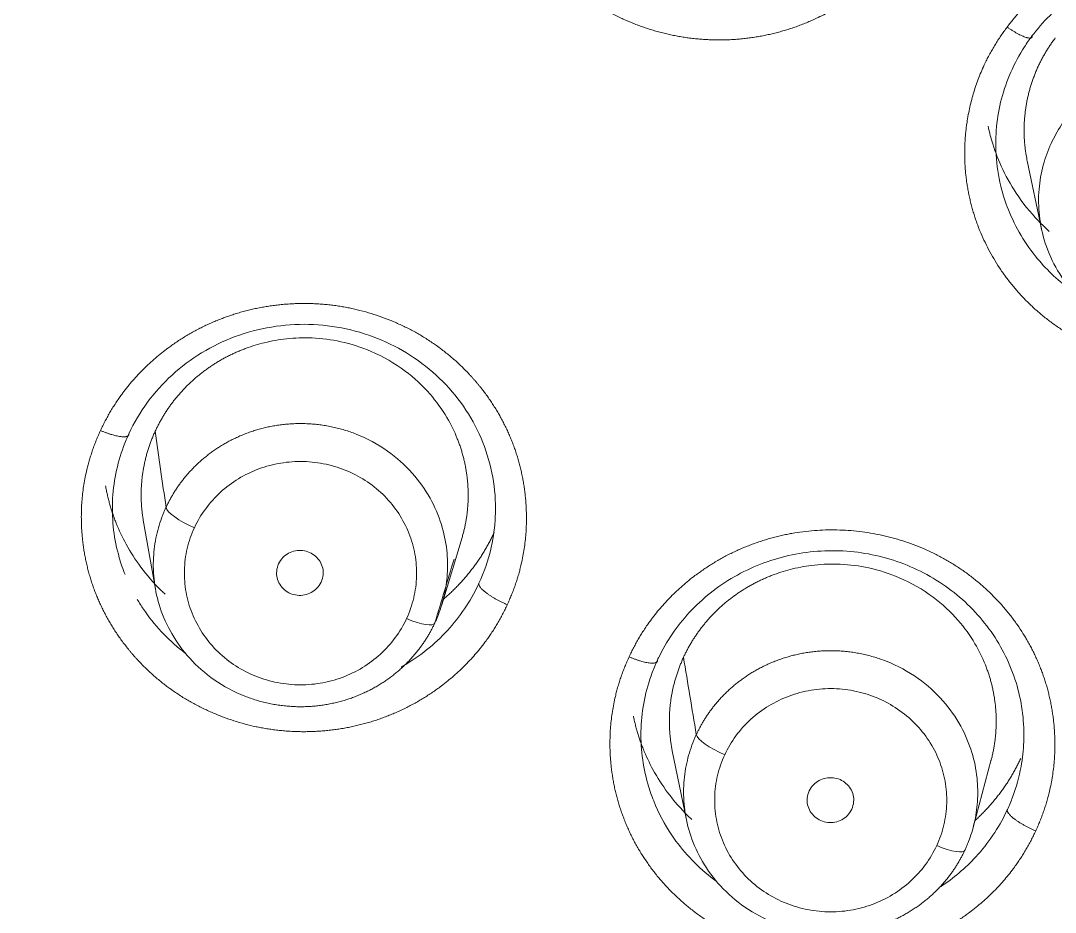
# Model space of a CAD drawing. Extents: x 6534 to 7663, y 0 to 827.
# Drawn here: x 7065.67 to 7075.64, y 545.31 to 553.9 of the extents above; entities that cross this region are included whole.
import ezdxf

# ---------------------------------------------------------------- set-up
doc = ezdxf.new("R2010")
doc.units = 0
doc.header["$LTSCALE"] = 30
doc.header["$MEASUREMENT"] = 0
doc.layers.add('1', color=7, linetype='CONTINUOUS')

msp = doc.modelspace()

# ---------------------------------------------------------------- linework, layer by layer
at = {"layer": '1', "color": 7, "linetype": 'Continuous', "lineweight": 18}
for p, q in [((7075.3735, 552.5532), (7075.5118, 551.8948)), ((7066.8493, 549.0895), (7066.9673, 548.4234)), ((7069.7278, 548.2708), (7069.9243, 548.9194)), ((7071.9514, 546.8634), (7072.0876, 546.2004)), ((7074.8521, 546.125), (7075.0271, 546.7795))]:
    msp.add_line(p, q, dxfattribs=at)
for centre, major_axis, ratio, start_param, end_param in [((7103.3945, 533.9208), (62.577, 0), 0.961466, 0, 3.141593), ((7103.3945, 533.3075), (-60.5, 0), 0.961466, 4.72417, 7.004197), ((7103.3945, 533.4449), (60, 0), 0.961466, 1.582577, 4.712389), ((7103.3945, 533.4449), (-59.925, 0), 0.961466, 4.712389, 7.853982), ((7067.3431, 549.0975), (-0.2722, 0.1261), 0.251168, 0.160887, 1.686482), ((7069.3887, 548.2218), (0.2722, -0.1261), 0.25112, 4.828321, 6.319026), ((7072.4567, 546.9085), (-0.2722, 0.1261), 0.251181, 0.169535, 1.686511), ((7074.5009, 546.0334), (0.2722, -0.1261), 0.25113, 4.828237, 6.327771)]:
    msp.add_ellipse(centre, major_axis=major_axis, ratio=ratio, start_param=start_param, end_param=end_param, dxfattribs=at)
at = {"layer": '1', "color": 7, "linetype": 'Continuous', "lineweight": 13}
for centre, major_axis, start_param, end_param in [((7103.3945, 533.6014), (61.9628, 0), 1.570796, 3.141593), ((7103.3945, 533.3075), (59.425, 0), 1.570796, 4.70194), ((7103.3945, 533.3075), (57.948, 0), 1.579187, 4.712389), ((7103.3945, 533.3519), (57.4031, 0), 1.579486, 4.712389)]:
    msp.add_ellipse(centre, major_axis=major_axis, ratio=0.961466, start_param=start_param, end_param=end_param, dxfattribs=at)
at = {"layer": '1', "color": 7, "linetype": 'Continuous', "lineweight": 18}
for points, knots in [([(7040.4953, 539.0744), (7040.4954, 540.3094), (7040.5348, 541.5292), (7040.6865, 543.9334), (7040.7987, 545.118), (7041.0901, 547.4485), (7041.2691, 548.5945), (7041.688, 550.8447), (7041.9279, 551.9489), (7042.4623, 554.1133), (7042.7568, 555.1735), (7043.3948, 557.2478), (7043.7382, 558.2619), (7044.468, 560.2429), (7044.8544, 561.2097), (7045.6647, 563.095), (7046.0885, 564.0135), (7046.9681, 565.802), (7047.424, 566.672), (7048.3624, 568.3633), (7048.8449, 569.1846), (7049.8319, 570.779), (7050.3363, 571.5521), (7051.3621, 573.0506), (7051.8836, 573.776), (7052.9391, 575.1801), (7053.4732, 575.8588), (7054.5498, 577.1705), (7055.0923, 577.8036), (7056.1818, 579.0254), (7056.7288, 579.6142), (7057.55, 580.4653), (7057.9607, 580.8828), (7058.4396, 581.3561), (7058.679, 581.5893), (7058.7986, 581.7051), (7058.8584, 581.7628), (7058.8883, 581.7915), (7058.9032, 581.8059), (7058.9107, 581.8131), (7058.9144, 581.8167), (7058.9163, 581.8185), (7058.9172, 581.8194), (7058.9177, 581.8198), (7058.9179, 581.82), (7058.918, 581.8202), (7058.9181, 581.8202), (7060.3914, 583.2363), (7061.9356, 584.5796), (7065.1497, 587.1094), (7066.8196, 588.2958), (7070.2677, 590.5017), (7072.0458, 591.5212), (7075.6919, 593.3846), (7077.5599, 594.2285), (7081.3669, 595.7341), (7083.306, 596.3957), (7087.2362, 597.5323), (7089.2272, 598.0073), (7093.2417, 598.7678), (7095.2651, 599.0534), (7099.325, 599.4339), (7101.3613, 599.529), (7103.3945, 599.5291)], [0, 0, 0, 0, 0.03125, 0.03125, 0.0625, 0.0625, 0.09375, 0.09375, 0.125, 0.125, 0.15625, 0.15625, 0.1875, 0.1875, 0.21875, 0.21875, 0.25, 0.25, 0.28125, 0.28125, 0.3125, 0.3125, 0.34375, 0.34375, 0.375, 0.375, 0.40625, 0.40625, 0.4375, 0.4375, 0.46875, 0.46875, 0.484375, 0.492188, 0.496094, 0.498047, 0.499023, 0.499512, 0.499756, 0.499878, 0.499939, 0.499969, 0.499985, 0.499992, 0.499996, 0.499996, 0.5, 0.5, 0.5625, 0.5625, 0.625, 0.625, 0.6875, 0.6875, 0.75, 0.75, 0.8125, 0.8125, 0.875, 0.875, 0.9375, 0.9375, 1, 1, 1, 1]), ([(7075.4227, 553.7587), (7075.4272, 553.7647), (7075.5394, 553.9113), (7075.8099, 554.1698), (7076.3107, 554.4219), (7076.8744, 554.5183), (7077.4427, 554.4465), (7077.9617, 554.2132), (7078.3832, 553.84), (7078.6677, 553.3619), (7078.7887, 552.8235), (7078.7515, 552.444), (7078.6995, 552.2553), (7078.6957, 552.2421)], [0, 0, 0, 0, 0.004521, 0.110453, 0.220323, 0.330561, 0.440735, 0.550925, 0.661102, 0.771312, 0.881448, 0.991673, 1, 1, 1, 1]), ([(7075.1196, 552.3074), (7075.0953, 552.4064), (7075.0521, 552.6877), (7075.0978, 553.1566), (7075.2649, 553.5359), (7075.3961, 553.7235), (7075.4227, 553.7587)], [0, 0, 0, 0, 0.199869, 0.556737, 0.914505, 1, 1, 1, 1]), ([(7075.3747, 552.5472), (7075.3704, 552.5678), (7075.3653, 552.5954), (7075.3598, 552.6301), (7075.3568, 552.651), (7075.3541, 552.672), (7075.3518, 552.693), (7075.3497, 552.714), (7075.3479, 552.735), (7075.3465, 552.756), (7075.3453, 552.777), (7075.3445, 552.7979), (7075.3439, 552.8189), (7075.3437, 552.8399), (7075.3438, 552.8608), (7075.3441, 552.8817), (7075.3448, 552.9025), (7075.3457, 552.9234), (7075.347, 552.9442), (7075.3485, 552.9649), (7075.3504, 552.9856), (7075.3525, 553.0063), (7075.3549, 553.0269), (7075.3577, 553.0475), (7075.3607, 553.0679), (7075.364, 553.0884), (7075.3675, 553.1087), (7075.3714, 553.129), (7075.3755, 553.1492), (7075.38, 553.1694), (7075.3847, 553.1894), (7075.3896, 553.2094), (7075.3949, 553.2292), (7075.4004, 553.249), (7075.4062, 553.2687), (7075.4123, 553.2883), (7075.4186, 553.3078), (7075.4252, 553.3271), (7075.4321, 553.3464), (7075.4392, 553.3656), (7075.4466, 553.3846), (7075.4542, 553.4035), (7075.4621, 553.4223), (7075.4702, 553.441), (7075.4786, 553.4596), (7075.4873, 553.478), (7075.4961, 553.4963), (7075.5052, 553.5144), (7075.5146, 553.5324), (7075.5242, 553.5503), (7075.534, 553.568), (7075.5441, 553.5856), (7075.5544, 553.603), (7075.5649, 553.6203), (7075.5757, 553.6374), (7075.5866, 553.6543), (7075.5978, 553.6711), (7075.6092, 553.6878), (7075.6208, 553.7043), (7075.6326, 553.7206), (7075.6407, 553.7313), (7075.6447, 553.7367)], [0, 0, 0, 0, 0.050196, 0.067103, 0.083991, 0.10086, 0.117711, 0.134543, 0.151356, 0.168151, 0.184927, 0.201684, 0.218423, 0.235143, 0.251844, 0.268527, 0.285191, 0.301837, 0.318464, 0.335072, 0.351662, 0.368233, 0.384786, 0.401319, 0.417835, 0.434331, 0.450809, 0.467269, 0.483709, 0.500132, 0.516535, 0.53292, 0.549287, 0.565634, 0.581964, 0.598274, 0.614566, 0.63084, 0.647094, 0.663331, 0.679548, 0.695747, 0.711928, 0.72809, 0.744233, 0.760358, 0.776464, 0.792551, 0.80862, 0.824671, 0.840703, 0.856716, 0.87271, 0.888687, 0.904644, 0.920583, 0.936504, 0.952406, 0.968289, 0.984154, 1, 1, 1, 1]), ([(7075.7542, 552.9684), (7075.7509, 552.9639), (7075.7441, 552.9549), (7075.7341, 552.9411), (7075.724, 552.9269), (7075.714, 552.9124), (7075.6693, 552.8456), (7075.597, 552.7155), (7075.5213, 552.507), (7075.4799, 552.2724), (7075.4831, 552.0173), (7075.5405, 551.7507), (7075.6602, 551.4851), (7075.847, 551.2366), (7076.0276, 551.0859), (7076.1539, 551.0069), (7076.2047, 550.978), (7076.2561, 550.9514), (7076.3082, 550.9271), (7076.3608, 550.9051), (7076.4137, 550.8852), (7076.4669, 550.8676), (7076.5203, 550.8522), (7076.5738, 550.8389), (7076.6272, 550.8277), (7076.6805, 550.8186), (7076.7336, 550.8115), (7076.7864, 550.8064), (7076.8388, 550.8032), (7076.8908, 550.8019), (7076.9423, 550.8024), (7076.9932, 550.8047), (7077.0434, 550.8086), (7077.0929, 550.8143), (7077.1417, 550.8215), (7077.1896, 550.8302), (7077.2367, 550.8404), (7077.2829, 550.852), (7077.3281, 550.8649), (7077.3724, 550.8791), (7077.4157, 550.8944), (7077.4579, 550.911), (7077.4991, 550.9286), (7077.5392, 550.9472), (7077.5781, 550.9668), (7077.616, 550.9873), (7077.6528, 551.0086), (7077.6884, 551.0307), (7077.7229, 551.0535), (7077.7562, 551.077), (7077.7884, 551.1011), (7077.8195, 551.1257), (7077.8494, 551.1509), (7077.8782, 551.1764), (7077.9059, 551.2024), (7077.9325, 551.2287), (7077.9579, 551.2553), (7077.9823, 551.2821), (7078.0056, 551.3092), (7078.0279, 551.3364), (7078.042, 551.3548), (7078.049, 551.364)], [0, 0, 0, 0, 0.003868, 0.007805, 0.01181, 0.015885, 0.020029, 0.067453, 0.118817, 0.17412, 0.233359, 0.296531, 0.363634, 0.434665, 0.50962, 0.522975, 0.536211, 0.549327, 0.562323, 0.575199, 0.587955, 0.600592, 0.613109, 0.625506, 0.637783, 0.64994, 0.661978, 0.673896, 0.685694, 0.697372, 0.708931, 0.72037, 0.731689, 0.742888, 0.753967, 0.764927, 0.775767, 0.786487, 0.797088, 0.807568, 0.817929, 0.82817, 0.838292, 0.848293, 0.858175, 0.867937, 0.87758, 0.887103, 0.896505, 0.905789, 0.914952, 0.923996, 0.932919, 0.941724, 0.950408, 0.958973, 0.967418, 0.975743, 0.983948, 0.992034, 1, 1, 1, 1]), ([(7074.9973, 552.8845), (7075.0071, 552.8379), (7075.0397, 552.7075), (7075.1213, 552.4873), (7075.2674, 552.2238), (7075.4325, 552.0177), (7075.5499, 551.9044), (7075.5863, 551.8718)], [0, 0, 0, 0, 0.121018, 0.341082, 0.593557, 0.878429, 1, 1, 1, 1]), ([(7066.7114, 549.9215), (7066.7605, 550.0276), (7066.8206, 550.1291), (7066.9601, 550.3189), (7067.0395, 550.4072), (7067.2149, 550.5673), (7067.3108, 550.6391), (7067.5152, 550.7632), (7067.6239, 550.8156), (7067.8496, 550.8991), (7067.9667, 550.9301), (7068.205, 550.9696), (7068.3262, 550.9781), (7068.5679, 550.9723), (7068.6884, 550.9579), (7068.9243, 550.9068), (7069.0396, 550.8701), (7069.2605, 550.7758), (7069.3661, 550.7181), (7069.5636, 550.5842), (7069.6555, 550.5079), (7069.822, 550.3394), (7069.8967, 550.2473), (7070.0257, 550.0509), (7070.0802, 549.9465), (7070.167, 549.7297), (7070.1992, 549.6171), (7070.2402, 549.388), (7070.249, 549.2716), (7070.2433, 549.0595), (7070.2326, 548.9638), (7070.2139, 548.8696)], [0, 0, 0, 0, 0.067451, 0.067451, 0.134903, 0.134903, 0.202354, 0.202354, 0.269805, 0.269805, 0.337257, 0.337257, 0.404708, 0.404708, 0.472159, 0.472159, 0.539611, 0.539611, 0.607062, 0.607062, 0.674514, 0.674514, 0.741965, 0.741965, 0.809416, 0.809416, 0.876868, 0.876868, 0.944319, 0.944319, 1, 1, 1, 1]), ([(7066.9657, 549.9463), (7066.971, 549.9576), (7066.9817, 549.9802), (7066.9988, 550.0137), (7067.0167, 550.0468), (7067.0355, 550.0796), (7067.0553, 550.1119), (7067.0758, 550.1439), (7067.0973, 550.1754), (7067.1196, 550.2065), (7067.1428, 550.2371), (7067.1667, 550.2672), (7067.1916, 550.2967), (7067.2172, 550.3257), (7067.2437, 550.3542), (7067.2709, 550.3821), (7067.2989, 550.4093), (7067.3277, 550.4359), (7067.3573, 550.4619), (7067.3876, 550.4872), (7067.4186, 550.5117), (7067.4503, 550.5356), (7067.4827, 550.5587), (7067.5158, 550.5811), (7067.5496, 550.6027), (7067.584, 550.6235), (7067.619, 550.6434), (7067.6546, 550.6626), (7067.6908, 550.6808), (7067.7275, 550.6983), (7067.7648, 550.7148), (7067.8026, 550.7304), (7067.8854, 550.7621), (7068.0263, 550.8052), (7068.2397, 550.8427), (7068.488, 550.8507), (7068.7656, 550.8148), (7069.0745, 550.7162), (7069.3707, 550.5454), (7069.6124, 550.321), (7069.7756, 550.0949), (7069.8532, 549.937), (7069.8861, 549.853), (7069.8935, 549.8331), (7069.9007, 549.8131), (7069.9076, 549.793), (7069.9141, 549.7729), (7069.9204, 549.7527), (7069.9264, 549.7325), (7069.932, 549.7121), (7069.9374, 549.6918), (7069.9425, 549.6714), (7069.9472, 549.6509), (7069.9517, 549.6304), (7069.9559, 549.6099), (7069.9597, 549.5893), (7069.9633, 549.5688), (7069.9666, 549.5482), (7069.9696, 549.5275), (7069.9722, 549.5069), (7069.9746, 549.4862), (7069.9767, 549.4656), (7069.9785, 549.4449), (7069.98, 549.4243), (7069.9812, 549.4036), (7069.9821, 549.383), (7069.9827, 549.3624), (7069.983, 549.3418), (7069.983, 549.3212), (7069.9828, 549.3006), (7069.9822, 549.2801), (7069.9814, 549.2596), (7069.9803, 549.2391), (7069.9789, 549.2187), (7069.9772, 549.1983), (7069.9752, 549.178), (7069.9729, 549.1577), (7069.9704, 549.1375), (7069.9675, 549.1173), (7069.9644, 549.0972), (7069.9611, 549.0771), (7069.9574, 549.0572), (7069.9535, 549.0373), (7069.9493, 549.0174), (7069.9448, 548.9977), (7069.9401, 548.978), (7069.9351, 548.9584), (7069.9298, 548.9389), (7069.9247, 548.9208), (7069.9212, 548.9093), (7069.9197, 548.9042)], [0, 0, 0, 0, 0.008162, 0.016341, 0.024539, 0.032754, 0.040987, 0.049238, 0.057506, 0.065793, 0.074097, 0.08242, 0.09076, 0.099118, 0.107494, 0.115888, 0.124299, 0.132729, 0.141177, 0.149642, 0.158125, 0.166627, 0.175146, 0.183683, 0.192239, 0.200812, 0.209403, 0.218012, 0.22664, 0.235285, 0.243948, 0.252629, 0.261328, 0.300382, 0.346021, 0.398242, 0.457045, 0.522427, 0.603086, 0.673479, 0.733582, 0.783374, 0.788026, 0.792673, 0.797315, 0.801952, 0.806584, 0.811211, 0.815832, 0.820449, 0.82506, 0.829667, 0.834268, 0.838864, 0.843455, 0.84804, 0.852621, 0.857196, 0.861767, 0.866332, 0.870892, 0.875447, 0.879997, 0.884542, 0.889081, 0.893616, 0.898145, 0.902669, 0.907188, 0.911702, 0.916211, 0.920715, 0.925213, 0.929706, 0.934195, 0.938678, 0.943156, 0.947628, 0.952096, 0.956559, 0.961016, 0.965468, 0.969915, 0.974357, 0.978794, 0.983225, 0.987652, 0.992073, 0.996489, 1, 1, 1, 1]), ([(7066.8518, 549.0752), (7066.8509, 549.0804), (7066.8488, 549.0924), (7066.8458, 549.1113), (7066.8428, 549.1319), (7066.8402, 549.1525), (7066.8378, 549.1732), (7066.8357, 549.1938), (7066.8339, 549.2145), (7066.8324, 549.2351), (7066.8312, 549.2558), (7066.8303, 549.2764), (7066.8297, 549.297), (7066.8294, 549.3177), (7066.8294, 549.3382), (7066.8296, 549.3588), (7066.8302, 549.3793), (7066.831, 549.3998), (7066.8322, 549.4203), (7066.8336, 549.4407), (7066.8353, 549.4611), (7066.8372, 549.4814), (7066.8395, 549.5017), (7066.8421, 549.5219), (7066.8449, 549.5421), (7066.848, 549.5622), (7066.8514, 549.5822), (7066.855, 549.6022), (7066.8589, 549.6221), (7066.8631, 549.6419), (7066.8676, 549.6617), (7066.8723, 549.6814), (7066.8773, 549.7009), (7066.8826, 549.7204), (7066.8881, 549.7398), (7066.8939, 549.7591), (7066.8999, 549.7784), (7066.9062, 549.7975), (7066.9128, 549.8165), (7066.9196, 549.8354), (7066.9267, 549.8542), (7066.934, 549.8728), (7066.9415, 549.8914), (7066.9493, 549.9098), (7066.9573, 549.9282), (7066.9629, 549.9403), (7066.9657, 549.9463)], [0, 0, 0, 0, 0.017648, 0.041044, 0.064413, 0.087757, 0.111074, 0.134364, 0.157629, 0.180867, 0.204079, 0.227265, 0.250424, 0.273557, 0.296664, 0.319745, 0.3428, 0.365828, 0.38883, 0.411806, 0.434756, 0.457679, 0.480577, 0.503448, 0.526293, 0.549112, 0.571904, 0.594671, 0.617411, 0.640125, 0.662813, 0.685475, 0.708111, 0.730721, 0.753304, 0.775862, 0.798393, 0.820898, 0.843377, 0.86583, 0.888257, 0.910658, 0.933032, 0.955381, 0.977704, 1, 1, 1, 1]), ([(7069.6619, 548.0983), (7069.6644, 548.1037), (7069.6692, 548.1143), (7069.6763, 548.1303), (7069.683, 548.1462), (7069.6894, 548.1618), (7069.7168, 548.2315), (7069.7579, 548.3656), (7069.7885, 548.5752), (7069.7829, 548.8077), (7069.7306, 549.0561), (7069.6215, 549.3096), (7069.448, 549.5535), (7069.2071, 549.7688), (7068.9914, 549.885), (7068.8464, 549.9387), (7068.7904, 549.9568), (7068.7342, 549.9726), (7068.6779, 549.986), (7068.6216, 549.9972), (7068.5654, 550.006), (7068.5095, 550.0126), (7068.4538, 550.017), (7068.3985, 550.0193), (7068.3438, 550.0196), (7068.2896, 550.0178), (7068.236, 550.0141), (7068.1832, 550.0086), (7068.1312, 550.0012), (7068.08, 549.992), (7068.0297, 549.9812), (7067.9804, 549.9688), (7067.9321, 549.9548), (7067.8848, 549.9394), (7067.8387, 549.9226), (7067.7936, 549.9044), (7067.7498, 549.885), (7067.7071, 549.8644), (7067.6656, 549.8427), (7067.6254, 549.8199), (7067.5864, 549.7962), (7067.5487, 549.7716), (7067.5123, 549.7461), (7067.4771, 549.7199), (7067.4433, 549.6929), (7067.4107, 549.6653), (7067.3794, 549.6371), (7067.3494, 549.6083), (7067.3206, 549.5791), (7067.2931, 549.5495), (7067.2669, 549.5196), (7067.2419, 549.4893), (7067.2181, 549.4588), (7067.1955, 549.4281), (7067.1741, 549.3972), (7067.1538, 549.3662), (7067.1347, 549.3352), (7067.1168, 549.3041), (7067.0999, 549.273), (7067.084, 549.2421), (7067.0742, 549.2213), (7067.0693, 549.211)], [0, 0, 0, 0, 0.004118, 0.008173, 0.012166, 0.016096, 0.019964, 0.064382, 0.113601, 0.167619, 0.226433, 0.290042, 0.358442, 0.43163, 0.509603, 0.522984, 0.536244, 0.549383, 0.562401, 0.575299, 0.588075, 0.600731, 0.613266, 0.62568, 0.637973, 0.650146, 0.662197, 0.674128, 0.685938, 0.697626, 0.709194, 0.720641, 0.731968, 0.743173, 0.754257, 0.765221, 0.776063, 0.786785, 0.797385, 0.807865, 0.818224, 0.828462, 0.838578, 0.848574, 0.858449, 0.868204, 0.877837, 0.887349, 0.89674, 0.90601, 0.91516, 0.924188, 0.933096, 0.941882, 0.950547, 0.959092, 0.967516, 0.975818, 0.984, 0.99206, 1, 1, 1, 1]), ([(7066.6746, 548.563), (7066.6532, 548.6164), (7066.5752, 548.8435), (7066.5237, 549.2667), (7066.605, 549.6715), (7066.6929, 549.8815), (7066.7114, 549.9214)], [0, 0, 0, 0, 0.123086, 0.514038, 0.905951, 1, 1, 1, 1]), ([(7066.4861, 549.4198), (7066.4875, 549.4119), (7066.4915, 549.3897), (7066.4989, 549.3533), (7066.5087, 549.3107), (7066.5194, 549.2682), (7066.5313, 549.2258), (7066.5441, 549.1836), (7066.5581, 549.1417), (7066.573, 549.0999), (7066.6104, 549.003), (7066.6857, 548.8432), (7066.8278, 548.6216), (7066.9633, 548.4669), (7067.0484, 548.3859), (7067.0602, 548.375)], [0, 0, 0, 0, 0.020015, 0.056266, 0.092601, 0.129021, 0.165525, 0.202113, 0.238786, 0.275544, 0.312386, 0.49684, 0.712916, 0.960609, 1, 1, 1, 1]), ([(7067.0693, 549.211), (7067.0669, 549.2058), (7067.0622, 549.1955), (7067.0554, 549.1799), (7067.0486, 549.164), (7067.042, 549.148), (7067.0134, 549.0753), (7066.9713, 548.9362), (7066.9417, 548.7203), (7066.9503, 548.4843), (7067.0065, 548.2354), (7067.1187, 547.9844), (7067.2929, 547.7456), (7067.5309, 547.5364), (7067.7424, 547.4233), (7067.8846, 547.3706), (7067.9405, 547.3525), (7067.9965, 547.3367), (7068.0527, 547.3233), (7068.1089, 547.3122), (7068.165, 547.3033), (7068.2209, 547.2967), (7068.2764, 547.2922), (7068.3316, 547.2899), (7068.3863, 547.2896), (7068.4404, 547.2913), (7068.4939, 547.295), (7068.5467, 547.3005), (7068.5987, 547.3078), (7068.6498, 547.3169), (7068.7001, 547.3277), (7068.7494, 547.34), (7068.7977, 547.3539), (7068.8449, 547.3693), (7068.8911, 547.3861), (7068.9361, 547.4042), (7068.98, 547.4235), (7069.0227, 547.4441), (7069.0642, 547.4657), (7069.1044, 547.4885), (7069.1434, 547.5122), (7069.1812, 547.5368), (7069.2177, 547.5622), (7069.2529, 547.5885), (7069.2868, 547.6154), (7069.3194, 547.643), (7069.3508, 547.6712), (7069.3809, 547.7), (7069.4097, 547.7292), (7069.4373, 547.7588), (7069.4636, 547.7888), (7069.4887, 547.8192), (7069.5126, 547.8497), (7069.5352, 547.8805), (7069.5567, 547.9115), (7069.577, 547.9425), (7069.5962, 547.9736), (7069.6142, 548.0048), (7069.6312, 548.036), (7069.6471, 548.067), (7069.657, 548.0879), (7069.6619, 548.0983)], [0, 0, 0, 0, 0.00393, 0.007893, 0.011888, 0.015916, 0.019977, 0.066354, 0.116973, 0.17183, 0.230923, 0.294249, 0.361804, 0.433585, 0.509587, 0.522939, 0.536172, 0.549285, 0.562279, 0.575152, 0.587907, 0.600541, 0.613056, 0.625451, 0.637727, 0.649883, 0.661919, 0.673836, 0.685633, 0.697311, 0.708868, 0.720307, 0.731625, 0.742824, 0.753904, 0.764864, 0.775704, 0.786424, 0.797026, 0.807507, 0.817869, 0.828111, 0.838234, 0.848237, 0.858121, 0.867885, 0.877529, 0.887054, 0.89646, 0.905745, 0.914912, 0.923959, 0.932886, 0.941693, 0.950381, 0.95895, 0.967399, 0.975729, 0.983939, 0.992029, 1, 1, 1, 1]), ([(7069.751, 548.331), (7069.7563, 548.3356), (7069.7674, 548.3453), (7069.7841, 548.3603), (7069.8011, 548.3759), (7069.8179, 548.3916), (7069.8345, 548.4076), (7069.8508, 548.4237), (7069.867, 548.4399), (7069.8829, 548.4564), (7069.8986, 548.4729), (7069.9141, 548.4897), (7069.9294, 548.5066), (7069.9444, 548.5236), (7069.9592, 548.5408), (7069.9738, 548.5582), (7069.9881, 548.5757), (7070.0022, 548.5933), (7070.0161, 548.6111), (7070.0298, 548.629), (7070.0432, 548.647), (7070.0564, 548.6651), (7070.0693, 548.6834), (7070.082, 548.7018), (7070.0945, 548.7203), (7070.1067, 548.739), (7070.1187, 548.7577), (7070.1304, 548.7766), (7070.1419, 548.7955), (7070.1532, 548.8146), (7070.1642, 548.8337), (7070.175, 548.853), (7070.1855, 548.8724), (7070.1958, 548.8918), (7070.2058, 548.9113), (7070.2156, 548.9309), (7070.2252, 548.9506), (7070.2313, 548.9638), (7070.2344, 548.9704)], [0, 0, 0, 0, 0.025887, 0.05429, 0.082659, 0.110995, 0.139297, 0.167565, 0.1958, 0.224002, 0.25217, 0.280304, 0.308405, 0.336472, 0.364506, 0.392506, 0.420472, 0.448405, 0.476304, 0.50417, 0.532002, 0.5598, 0.587565, 0.615296, 0.642993, 0.670657, 0.698288, 0.725884, 0.753447, 0.780977, 0.808472, 0.835934, 0.863363, 0.890758, 0.918119, 0.945446, 0.97274, 1, 1, 1, 1]), ([(7071.8086, 547.7402), (7071.8118, 547.747), (7071.8898, 547.9127), (7072.0985, 548.2197), (7072.5338, 548.5664), (7073.0644, 548.7734), (7073.6358, 548.8168), (7074.194, 548.6923), (7074.687, 548.4115), (7075.0687, 548.0008), (7075.3036, 547.4983), (7075.3573, 547.0529), (7075.3285, 546.7921), (7075.3141, 546.7131)], [0, 0, 0, 0, 0.004345, 0.10617, 0.21178, 0.317743, 0.423645, 0.529562, 0.635466, 0.741403, 0.847268, 0.953218, 1, 1, 1, 1]), ([(7072.0593, 547.7659), (7072.0646, 547.7772), (7072.0753, 547.7998), (7072.0924, 547.8332), (7072.1103, 547.8663), (7072.1291, 547.8991), (7072.1488, 547.9314), (7072.1694, 547.9634), (7072.1909, 547.9949), (7072.2132, 548.0259), (7072.2363, 548.0565), (7072.2603, 548.0866), (7072.2851, 548.1161), (7072.3107, 548.1451), (7072.3372, 548.1736), (7072.3644, 548.2014), (7072.3924, 548.2287), (7072.4212, 548.2553), (7072.4507, 548.2812), (7072.481, 548.3065), (7072.512, 548.3311), (7072.5437, 548.3549), (7072.5761, 548.378), (7072.6092, 548.4004), (7072.6429, 548.422), (7072.6773, 548.4427), (7072.7123, 548.4627), (7072.7479, 548.4818), (7072.7841, 548.5001), (7072.8208, 548.5175), (7072.8581, 548.534), (7072.8958, 548.5496), (7072.9786, 548.5813), (7073.1194, 548.6244), (7073.3326, 548.6618), (7073.5808, 548.6698), (7073.8582, 548.6339), (7074.167, 548.5354), (7074.463, 548.3647), (7074.7045, 548.1405), (7074.8676, 547.9145), (7074.9451, 547.7567), (7074.978, 547.6728), (7074.9854, 547.6529), (7074.9926, 547.6329), (7074.9994, 547.6128), (7075.006, 547.5927), (7075.0123, 547.5725), (7075.0182, 547.5523), (7075.0239, 547.532), (7075.0292, 547.5116), (7075.0343, 547.4912), (7075.0391, 547.4708), (7075.0435, 547.4503), (7075.0477, 547.4298), (7075.0516, 547.4092), (7075.0551, 547.3886), (7075.0584, 547.368), (7075.0614, 547.3474), (7075.0641, 547.3268), (7075.0664, 547.3062), (7075.0685, 547.2855), (7075.0703, 547.2649), (7075.0718, 547.2442), (7075.073, 547.2236), (7075.0739, 547.203), (7075.0745, 547.1824), (7075.0748, 547.1618), (7075.0749, 547.1412), (7075.0746, 547.1206), (7075.074, 547.1001), (7075.0732, 547.0796), (7075.0721, 547.0592), (7075.0707, 547.0388), (7075.069, 547.0184), (7075.067, 546.9981), (7075.0647, 546.9778), (7075.0622, 546.9576), (7075.0594, 546.9374), (7075.0563, 546.9173), (7075.0529, 546.8973), (7075.0492, 546.8773), (7075.0453, 546.8574), (7075.0411, 546.8376), (7075.0366, 546.8179), (7075.0319, 546.7982), (7075.028, 546.7828), (7075.0257, 546.774), (7075.025, 546.7717)], [0, 0, 0, 0, 0.008252, 0.016521, 0.024809, 0.033115, 0.041439, 0.049781, 0.058141, 0.066519, 0.074915, 0.083329, 0.091761, 0.100212, 0.10868, 0.117166, 0.125671, 0.134194, 0.142734, 0.151293, 0.15987, 0.168465, 0.177078, 0.185709, 0.194358, 0.203026, 0.211711, 0.220415, 0.229136, 0.237876, 0.246634, 0.25541, 0.264205, 0.303676, 0.349808, 0.402597, 0.46204, 0.528134, 0.609665, 0.680817, 0.741569, 0.791903, 0.796607, 0.801305, 0.805999, 0.810686, 0.815369, 0.820047, 0.824719, 0.829387, 0.834049, 0.838705, 0.843357, 0.848004, 0.852645, 0.857281, 0.861912, 0.866538, 0.871158, 0.875773, 0.880384, 0.884988, 0.889588, 0.894183, 0.898772, 0.903356, 0.907935, 0.912509, 0.917078, 0.921641, 0.926199, 0.930752, 0.9353, 0.939842, 0.94438, 0.948912, 0.953439, 0.957961, 0.962477, 0.966989, 0.971495, 0.975996, 0.980491, 0.984982, 0.989467, 0.993948, 0.998422, 1, 1, 1, 1]), ([(7074.7743, 545.9105), (7074.7768, 545.9161), (7074.7819, 545.927), (7074.789, 545.9433), (7074.7957, 545.9592), (7074.802, 545.9747), (7074.8288, 546.0427), (7074.8692, 546.1739), (7074.9002, 546.38), (7074.8963, 546.6104), (7074.8459, 546.8583), (7074.7385, 547.113), (7074.5657, 547.3592), (7074.3234, 547.5775), (7074.1056, 547.6952), (7073.9592, 547.7493), (7073.9033, 547.7674), (7073.8471, 547.7832), (7073.7908, 547.7966), (7073.7346, 547.8076), (7073.6784, 547.8164), (7073.6225, 547.823), (7073.5669, 547.8274), (7073.5117, 547.8297), (7073.4569, 547.8299), (7073.4028, 547.8282), (7073.3493, 547.8245), (7073.2965, 547.8189), (7073.2445, 547.8115), (7073.1933, 547.8023), (7073.1431, 547.7915), (7073.0938, 547.7791), (7073.0455, 547.7651), (7072.9983, 547.7496), (7072.9521, 547.7328), (7072.9071, 547.7147), (7072.8633, 547.6953), (7072.8206, 547.6747), (7072.7792, 547.653), (7072.739, 547.6302), (7072.7, 547.6065), (7072.6623, 547.5818), (7072.6259, 547.5564), (7072.5908, 547.5301), (7072.5569, 547.5031), (7072.5243, 547.4755), (7072.493, 547.4473), (7072.463, 547.4186), (7072.4343, 547.3894), (7072.4068, 547.3598), (7072.3806, 547.3298), (7072.3555, 547.2996), (7072.3318, 547.269), (7072.3092, 547.2383), (7072.2878, 547.2074), (7072.2675, 547.1765), (7072.2484, 547.1454), (7072.2304, 547.1144), (7072.2136, 547.0833), (7072.1977, 547.0523), (7072.1879, 547.0315), (7072.183, 547.0212)], [0, 0, 0, 0, 0.004261, 0.008394, 0.012398, 0.016275, 0.020023, 0.063382, 0.111845, 0.165408, 0.224069, 0.287823, 0.356668, 0.430599, 0.509612, 0.522989, 0.536244, 0.54938, 0.562394, 0.575288, 0.588061, 0.600714, 0.613245, 0.625657, 0.637947, 0.650117, 0.662166, 0.674094, 0.685902, 0.697589, 0.709155, 0.7206, 0.731925, 0.743129, 0.754212, 0.765175, 0.776017, 0.786738, 0.797338, 0.807818, 0.818177, 0.828415, 0.838533, 0.848529, 0.858405, 0.868161, 0.877795, 0.887309, 0.896702, 0.905974, 0.915126, 0.924157, 0.933067, 0.941856, 0.950525, 0.959072, 0.967499, 0.975806, 0.983991, 0.992056, 1, 1, 1, 1]), ([(7071.7717, 546.382), (7071.7503, 546.4357), (7071.6724, 546.663), (7071.6211, 547.0863), (7071.7025, 547.4907), (7071.7902, 547.7004), (7071.8087, 547.7402)], [0, 0, 0, 0, 0.123661, 0.514518, 0.906362, 1, 1, 1, 1]), ([(7071.9531, 546.8554), (7071.9521, 546.8601), (7071.9498, 546.8716), (7071.9463, 546.89), (7071.9428, 546.9106), (7071.9395, 546.9312), (7071.9365, 546.9518), (7071.9338, 546.9724), (7071.9315, 546.9931), (7071.9294, 547.0137), (7071.9276, 547.0344), (7071.9261, 547.055), (7071.9249, 547.0756), (7071.924, 547.0963), (7071.9234, 547.1169), (7071.9231, 547.1375), (7071.923, 547.1581), (7071.9233, 547.1786), (7071.9239, 547.1991), (7071.9247, 547.2196), (7071.9258, 547.2401), (7071.9272, 547.2605), (7071.9289, 547.2808), (7071.9309, 547.3012), (7071.9332, 547.3214), (7071.9357, 547.3417), (7071.9385, 547.3618), (7071.9416, 547.3819), (7071.945, 547.402), (7071.9487, 547.4219), (7071.9526, 547.4418), (7071.9568, 547.4616), (7071.9612, 547.4814), (7071.966, 547.501), (7071.971, 547.5206), (7071.9762, 547.5401), (7071.9818, 547.5595), (7071.9875, 547.5788), (7071.9936, 547.598), (7071.9999, 547.6171), (7072.0064, 547.6361), (7072.0132, 547.655), (7072.0203, 547.6738), (7072.0276, 547.6924), (7072.0352, 547.711), (7072.043, 547.7294), (7072.051, 547.7477), (7072.0565, 547.7598), (7072.0593, 547.7659)], [0, 0, 0, 0, 0.015455, 0.037885, 0.060289, 0.082669, 0.105023, 0.127353, 0.149657, 0.171936, 0.19419, 0.216419, 0.238623, 0.260802, 0.282956, 0.305085, 0.327189, 0.349268, 0.371322, 0.393351, 0.415354, 0.437333, 0.459287, 0.481215, 0.503119, 0.524997, 0.546851, 0.568679, 0.590483, 0.612262, 0.634015, 0.655744, 0.677447, 0.699125, 0.720779, 0.742407, 0.764011, 0.785589, 0.807143, 0.828671, 0.850175, 0.871653, 0.893107, 0.914536, 0.935939, 0.957318, 0.978671, 1, 1, 1, 1]), ([(7071.5766, 547.1975), (7071.5778, 547.1916), (7071.582, 547.1715), (7071.5898, 547.1372), (7071.6006, 547.0947), (7071.6124, 547.0523), (7071.6253, 547.0101), (7071.6392, 546.9681), (7071.6542, 546.9263), (7071.6915, 546.8295), (7071.7667, 546.6698), (7071.9085, 546.4484), (7072.0438, 546.2936), (7072.1288, 546.2126), (7072.1407, 546.2016)], [0, 0, 0, 0, 0.015543, 0.053488, 0.091522, 0.129647, 0.167862, 0.206167, 0.244562, 0.283048, 0.475113, 0.700367, 0.958798, 1, 1, 1, 1]), ([(7072.183, 547.0212), (7072.1807, 547.0162), (7072.176, 547.006), (7072.1692, 546.9905), (7072.1624, 546.9746), (7072.1558, 546.9584), (7072.1265, 546.8841), (7072.0839, 546.7424), (7072.055, 546.5234), (7072.0652, 546.2856), (7072.1234, 546.0367), (7072.2372, 545.7874), (7072.4117, 545.5515), (7072.6481, 545.3458), (7072.8573, 545.2345), (7072.998, 545.1825), (7073.0538, 545.1644), (7073.1099, 545.1486), (7073.1661, 545.1352), (7073.2223, 545.1242), (7073.2783, 545.1153), (7073.3342, 545.1088), (7073.3897, 545.1043), (7073.4449, 545.102), (7073.4996, 545.1018), (7073.5537, 545.1035), (7073.6071, 545.1072), (7073.6599, 545.1127), (7073.7119, 545.1201), (7073.763, 545.1292), (7073.8132, 545.14), (7073.8625, 545.1524), (7073.9108, 545.1663), (7073.958, 545.1817), (7074.0041, 545.1985), (7074.0491, 545.2166), (7074.093, 545.236), (7074.1356, 545.2565), (7074.1771, 545.2782), (7074.2173, 545.3009), (7074.2563, 545.3246), (7074.2941, 545.3493), (7074.3305, 545.3747), (7074.3657, 545.401), (7074.3996, 545.4279), (7074.4322, 545.4555), (7074.4636, 545.4837), (7074.4936, 545.5125), (7074.5224, 545.5417), (7074.55, 545.5713), (7074.5762, 545.6013), (7074.6013, 545.6316), (7074.6251, 545.6622), (7074.6478, 545.6929), (7074.6692, 545.7239), (7074.6895, 545.7549), (7074.7087, 545.786), (7074.7267, 545.8171), (7074.7436, 545.8483), (7074.7596, 545.8793), (7074.7694, 545.9002), (7074.7743, 545.9105)], [0, 0, 0, 0, 0.003868, 0.007805, 0.01181, 0.015885, 0.020029, 0.067453, 0.118817, 0.17412, 0.233359, 0.296531, 0.363634, 0.434665, 0.50962, 0.522975, 0.536211, 0.549327, 0.562323, 0.575199, 0.587955, 0.600592, 0.613109, 0.625506, 0.637783, 0.64994, 0.661978, 0.673896, 0.685694, 0.697372, 0.708931, 0.72037, 0.731689, 0.742888, 0.753967, 0.764927, 0.775767, 0.786487, 0.797088, 0.807568, 0.817929, 0.82817, 0.838292, 0.848293, 0.858175, 0.867937, 0.87758, 0.887103, 0.896505, 0.905789, 0.914952, 0.923996, 0.932919, 0.941724, 0.950408, 0.958973, 0.967418, 0.975743, 0.983948, 0.992034, 1, 1, 1, 1]), ([(7074.8712, 546.1925), (7074.8741, 546.1952), (7074.8826, 546.2031), (7074.8967, 546.2162), (7074.9133, 546.2322), (7074.9296, 546.2482), (7074.9458, 546.2645), (7074.9617, 546.2809), (7074.9774, 546.2975), (7074.9929, 546.3142), (7075.0082, 546.3311), (7075.0232, 546.3482), (7075.038, 546.3654), (7075.0526, 546.3827), (7075.0669, 546.4002), (7075.081, 546.4178), (7075.0949, 546.4356), (7075.1086, 546.4535), (7075.122, 546.4715), (7075.1352, 546.4896), (7075.1481, 546.5079), (7075.1609, 546.5263), (7075.1733, 546.5448), (7075.1856, 546.5635), (7075.1975, 546.5822), (7075.2093, 546.6011), (7075.2208, 546.62), (7075.2321, 546.6391), (7075.2431, 546.6583), (7075.2539, 546.6775), (7075.2644, 546.6969), (7075.2747, 546.7164), (7075.2848, 546.7359), (7075.2946, 546.7555), (7075.3041, 546.7753), (7075.3103, 546.7885), (7075.3134, 546.7951)], [0, 0, 0, 0, 0.015547, 0.045936, 0.076291, 0.106611, 0.136896, 0.167146, 0.197362, 0.227542, 0.257688, 0.287799, 0.317875, 0.347916, 0.377923, 0.407894, 0.437831, 0.467732, 0.497599, 0.527431, 0.557228, 0.586991, 0.616718, 0.646411, 0.676068, 0.705691, 0.735279, 0.764832, 0.79435, 0.823833, 0.853282, 0.882695, 0.912074, 0.941417, 0.970726, 1, 1, 1, 1])]:
    msp.add_open_spline(points, degree=3, knots=knots, dxfattribs=at)
at = {"layer": '1', "color": 7, "linetype": 'Continuous', "lineweight": 13}
for points, degree, knots in [([(7074.1399, 554.5679), (7073.889, 554.2357), (7073.3479, 553.9178), (7072.9505, 553.7751), (7072.5339, 553.7111), (7072.1109, 553.7266), (7071.905, 553.7737), (7071.4892, 553.8688), (7070.792, 554.3563), (7070.5685, 554.7099), (7070.4588, 554.8834), (7070.3137, 555.2649), (7070.2494, 555.6644), (7070.259, 555.8695), (7070.2684, 556.0717), (7070.4156, 556.6632), (7070.6662, 556.9945)], 2, [0, 0, 0, 0.125, 0.1875, 0.25, 0.3125, 0.375, 0.375, 0.5, 0.625, 0.625, 0.6875, 0.75, 0.8125, 0.8125, 0.875, 1, 1, 1]), ([(7075.1803, 553.8411), (7075.4316, 554.1737), (7075.973, 554.4915), (7076.3709, 554.6341), (7076.5797, 554.6661), (7077.0004, 554.7306), (7077.8336, 554.5381), (7078.5238, 554.0552), (7078.9699, 553.3537), (7079.0361, 552.9495), (7079.0687, 552.7505), (7079.0599, 552.5461), (7079.0511, 552.3443), (7078.9046, 551.7492), (7078.6523, 551.4157)], 2, [0, 0, 0, 0.125, 0.1875, 0.25, 0.25, 0.375, 0.5, 0.625, 0.75, 0.75, 0.8125, 0.8125, 0.875, 1, 1, 1]), ([(7078.6523, 551.4157), (7078.4011, 551.0831), (7077.8597, 550.7654), (7077.4618, 550.6228), (7077.253, 550.5908), (7076.8323, 550.5263), (7075.9992, 550.7188), (7075.309, 551.2016), (7074.8628, 551.9031), (7074.7966, 552.3072), (7074.764, 552.5062), (7074.7728, 552.7107), (7074.7815, 552.9125), (7074.9281, 553.5076), (7075.1803, 553.8411)], 2, [0, 0, 0, 0.125, 0.1875, 0.25, 0.25, 0.375, 0.5, 0.625, 0.75, 0.75, 0.8125, 0.8125, 0.875, 1, 1, 1]), ([(7075.8041, 551.2991), (7075.6811, 551.3884), (7075.4332, 551.62), (7075.2189, 551.9795), (7075.1387, 552.2298), (7075.1196, 552.3074)], 3, [0, 0, 0, 0, 0.361799, 0.805242, 1, 1, 1, 1]), ([(7066.4376, 549.9525), (7066.6112, 550.3275), (7067.0717, 550.7467), (7067.4295, 550.9657), (7067.8232, 551.1116), (7068.2405, 551.1811), (7068.452, 551.1761), (7068.8794, 551.1661), (7069.6668, 550.8286), (7069.9618, 550.5273), (7070.1066, 550.3795), (7070.331, 550.0353), (7070.4801, 549.6575), (7070.5151, 549.4549), (7070.5496, 549.2553), (7070.5335, 548.6474), (7070.3601, 548.2733)], 2, [0, 0, 0, 0.125, 0.1875, 0.25, 0.3125, 0.375, 0.375, 0.5, 0.625, 0.625, 0.6875, 0.75, 0.8125, 0.8125, 0.875, 1, 1, 1]), ([(7070.3601, 548.2733), (7070.1865, 547.8983), (7069.7259, 547.4791), (7069.3681, 547.2602), (7068.9745, 547.1143), (7068.5573, 547.0448), (7068.3458, 547.0497), (7067.9185, 547.0597), (7067.1311, 547.3971), (7066.836, 547.6983), (7066.6913, 547.8461), (7066.4668, 548.1903), (7066.3175, 548.5681), (7066.2825, 548.7707), (7066.248, 548.9704), (7066.2641, 549.5784), (7066.4376, 549.9525)], 2, [0, 0, 0, 0.125, 0.1875, 0.25, 0.3125, 0.375, 0.375, 0.5, 0.625, 0.625, 0.6875, 0.75, 0.8125, 0.8125, 0.875, 1, 1, 1]), ([(7067.343, 549.015), (7067.3729, 549.0794), (7067.4093, 549.1409), (7067.4939, 549.256), (7067.542, 549.3095), (7067.6484, 549.4065), (7067.7065, 549.4499), (7067.8304, 549.5251), (7067.8962, 549.5568), (7068.0331, 549.6073), (7068.1041, 549.6261), (7068.2485, 549.6499), (7068.3219, 549.655), (7068.4684, 549.6513), (7068.5415, 549.6425), (7068.6844, 549.6114), (7068.7543, 549.5891), (7068.8882, 549.5318), (7068.9522, 549.4968), (7069.0719, 549.4155), (7069.1275, 549.3692), (7069.2284, 549.267), (7069.2736, 549.2111), (7069.3518, 549.0919), (7069.3848, 549.0287), (7069.4374, 548.8971), (7069.4569, 548.8289), (7069.4817, 548.69), (7069.487, 548.6194), (7069.4832, 548.4785), (7069.4741, 548.4083), (7069.4417, 548.2709), (7069.4185, 548.2037), (7069.3887, 548.1393)], 3, [0, 0, 0, 0, 0.0625, 0.0625, 0.125, 0.125, 0.1875, 0.1875, 0.25, 0.25, 0.3125, 0.3125, 0.375, 0.375, 0.4375, 0.4375, 0.5, 0.5, 0.5625, 0.5625, 0.625, 0.625, 0.6875, 0.6875, 0.75, 0.75, 0.8125, 0.8125, 0.875, 0.875, 0.9375, 0.9375, 1, 1, 1, 1]), ([(7069.3887, 548.1393), (7069.3589, 548.075), (7069.3225, 548.0134), (7069.2379, 547.8984), (7069.1897, 547.8448), (7069.0834, 547.7479), (7069.0253, 547.7044), (7068.9014, 547.6292), (7068.8355, 547.5975), (7068.6987, 547.547), (7068.6277, 547.5282), (7068.4833, 547.5044), (7068.4099, 547.4993), (7068.2634, 547.503), (7068.1903, 547.5118), (7068.0474, 547.5429), (7067.9775, 547.5652), (7067.8436, 547.6225), (7067.7796, 547.6575), (7067.6599, 547.7388), (7067.6042, 547.7851), (7067.5034, 547.8873), (7067.4582, 547.9432), (7067.38, 548.0624), (7067.347, 548.1257), (7067.2944, 548.2572), (7067.2749, 548.3255), (7067.2501, 548.4643), (7067.2448, 548.5349), (7067.2486, 548.6758), (7067.2577, 548.746), (7067.29, 548.8835), (7067.3133, 548.9507), (7067.343, 549.015)], 3, [0, 0, 0, 0, 0.0625, 0.0625, 0.125, 0.125, 0.1875, 0.1875, 0.25, 0.25, 0.3125, 0.3125, 0.375, 0.375, 0.4375, 0.4375, 0.5, 0.5, 0.5625, 0.5625, 0.625, 0.625, 0.6875, 0.6875, 0.75, 0.75, 0.8125, 0.8125, 0.875, 0.875, 0.9375, 0.9375, 1, 1, 1, 1]), ([(7071.5349, 547.7704), (7071.7088, 548.146), (7072.1696, 548.565), (7072.528, 548.7841), (7072.7253, 548.8571), (7073.1229, 549.0043), (7073.9795, 548.9825), (7074.759, 548.6481), (7075.3471, 548.0512), (7075.4993, 547.6691), (7075.5742, 547.481), (7075.6097, 547.2792), (7075.6448, 547.0801), (7075.6302, 546.4687), (7075.4556, 546.0921)], 2, [0, 0, 0, 0.125, 0.1875, 0.25, 0.25, 0.375, 0.5, 0.625, 0.75, 0.75, 0.8125, 0.8125, 0.875, 1, 1, 1]), ([(7070.2139, 548.8696), (7070.21, 548.8496), (7070.2057, 548.8298), (7070.1744, 548.6966), (7070.1361, 548.5857), (7070.0868, 548.4794)], 3, [0, 0, 0, 0, 0.148574, 0.148574, 1, 1, 1, 1]), ([(7070.0868, 548.4794), (7070.0842, 548.4736), (7070.007, 548.3092), (7069.7998, 548.003), (7069.5081, 547.7693), (7069.3412, 547.6738), (7069.3362, 547.6709)], 3, [0, 0, 0, 0, 0.017261, 0.491402, 0.984931, 1, 1, 1, 1]), ([(7067.2531, 547.8073), (7067.2445, 547.8138), (7067.0888, 547.9343), (7066.9286, 548.1061), (7066.8109, 548.292), (7066.7925, 548.3232)], 3, [0, 0, 0, 0, 0.046011, 0.842749, 1, 1, 1, 1]), ([(7075.4556, 546.0921), (7075.2817, 545.7165), (7074.8209, 545.2975), (7074.4625, 545.0785), (7074.2652, 545.0054), (7073.8677, 544.8583), (7073.0111, 544.88), (7072.2316, 545.2143), (7071.6434, 545.8113), (7071.4913, 546.1933), (7071.4163, 546.3815), (7071.3808, 546.5832), (7071.3457, 546.7824), (7071.3603, 547.3938), (7071.5349, 547.7704)], 2, [0, 0, 0, 0.125, 0.1875, 0.25, 0.25, 0.375, 0.5, 0.625, 0.75, 0.75, 0.8125, 0.8125, 0.875, 1, 1, 1]), ([(7072.4566, 546.826), (7072.4864, 546.8903), (7072.5228, 546.9518), (7072.6073, 547.0668), (7072.6555, 547.1203), (7072.7617, 547.2173), (7072.8198, 547.2607), (7072.9437, 547.3358), (7073.0095, 547.3675), (7073.1462, 547.418), (7073.2171, 547.4368), (7073.3615, 547.4606), (7073.4349, 547.4657), (7073.5813, 547.462), (7073.6543, 547.4532), (7073.7972, 547.4222), (7073.867, 547.3999), (7074.0008, 547.3426), (7074.0647, 547.3076), (7074.1844, 547.2263), (7074.24, 547.18), (7074.3408, 547.0779), (7074.386, 547.0221), (7074.4641, 546.903), (7074.4971, 546.8397), (7074.5496, 546.7083), (7074.5691, 546.64), (7074.5939, 546.5013), (7074.5992, 546.4307), (7074.5954, 546.2899), (7074.5862, 546.2197), (7074.5539, 546.0824), (7074.5307, 546.0152), (7074.5009, 545.9509)], 3, [0, 0, 0, 0, 0.0625, 0.0625, 0.125, 0.125, 0.1875, 0.1875, 0.25, 0.25, 0.3125, 0.3125, 0.375, 0.375, 0.4375, 0.4375, 0.5, 0.5, 0.5625, 0.5625, 0.625, 0.625, 0.6875, 0.6875, 0.75, 0.75, 0.8125, 0.8125, 0.875, 0.875, 0.9375, 0.9375, 1, 1, 1, 1]), ([(7074.5009, 545.9509), (7074.4712, 545.8866), (7074.4348, 545.8251), (7074.3503, 545.7101), (7074.3021, 545.6566), (7074.1959, 545.5597), (7074.1378, 545.5162), (7074.0139, 545.4411), (7073.9481, 545.4094), (7073.8114, 545.3589), (7073.7404, 545.3402), (7073.5961, 545.3163), (7073.5227, 545.3112), (7073.3763, 545.3149), (7073.3033, 545.3237), (7073.1604, 545.3548), (7073.0906, 545.3771), (7072.9568, 545.4343), (7072.8928, 545.4693), (7072.7732, 545.5506), (7072.7176, 545.5969), (7072.6168, 545.699), (7072.5716, 545.7549), (7072.4935, 545.874), (7072.4605, 545.9372), (7072.408, 546.0687), (7072.3885, 546.1369), (7072.3637, 546.2757), (7072.3584, 546.3462), (7072.3622, 546.487), (7072.3713, 546.5572), (7072.4037, 546.6946), (7072.4269, 546.7617), (7072.4566, 546.826)], 3, [0, 0, 0, 0, 0.0625, 0.0625, 0.125, 0.125, 0.1875, 0.1875, 0.25, 0.25, 0.3125, 0.3125, 0.375, 0.375, 0.4375, 0.4375, 0.5, 0.5, 0.5625, 0.5625, 0.625, 0.625, 0.6875, 0.6875, 0.75, 0.75, 0.8125, 0.8125, 0.875, 0.875, 0.9375, 0.9375, 1, 1, 1, 1]), ([(7075.3141, 546.7131), (7075.2958, 546.6128), (7075.257, 546.472), (7075.2005, 546.3371), (7075.1821, 546.2975)], 3, [0, 0, 0, 0, 0.701822, 1, 1, 1, 1]), ([(7072.3738, 545.6086), (7072.3568, 545.6211), (7072.192, 545.7466), (7071.9631, 545.9925), (7071.818, 546.2663), (7071.7717, 546.382)], 3, [0, 0, 0, 0, 0.062959, 0.619761, 1, 1, 1, 1]), ([(7075.1822, 546.2975), (7075.1793, 546.2913), (7075.1018, 546.1264), (7074.9143, 545.8498), (7074.6628, 545.6364), (7074.5376, 545.5541)], 3, [0, 0, 0, 0, 0.02073, 0.553923, 1, 1, 1, 1])]:
    msp.add_open_spline(points, degree=degree, knots=knots, dxfattribs=at)
for points, weights in [([(7075.1803, 553.8411), (7075.3289, 553.7374), (7075.4307, 553.7029), (7075.4227, 553.7587)], [1.18049384543, 0.936878806224, 0.939871707526, 1.18947254933]), ([(7066.7114, 549.9214), (7066.7189, 549.8684), (7066.6045, 549.881), (7066.4376, 549.9525)], [1.19170600554, 0.94206185662, 0.936237147188, 1.17423187725]), ([(7070.0868, 548.4794), (7070.0731, 548.434), (7070.1891, 548.3465), (7070.3601, 548.2734)], [1.19177016335, 0.936053960445, 0.936076614225, 1.19183812468]), ([(7071.8087, 547.7402), (7071.8177, 547.6861), (7071.7027, 547.6986), (7071.5349, 547.7704)], [1.18942143049, 0.939814675317, 0.936894100531, 1.18065970613]), ([(7075.1821, 546.2975), (7075.17, 546.2517), (7075.2858, 546.1648), (7075.4556, 546.0921)], [1.18948210246, 0.936832935364, 0.936839299339, 1.18950119439])]:
    msp.add_rational_spline(points, weights, degree=3, dxfattribs=at)
for points in [[(7066.9657, 549.9463), (7067.0002, 549.7012), (7067.0347, 549.4561), (7067.0692, 549.211)], [(7069.8467, 548.713), (7069.8159, 548.6106), (7069.7544, 548.4056), (7069.6928, 548.2007), (7069.662, 548.0982)], [(7072.0593, 547.7659), (7072.1005, 547.5177), (7072.1417, 547.2695), (7072.1829, 547.0212)]]:
    msp.add_open_spline(points, degree=3, dxfattribs=at)
at = {"layer": '1', "color": 7, "linetype": 'Continuous', "lineweight": 18}
for points in [[(7068.5664, 548.4913), (7068.5851, 548.5399), (7068.5959, 548.6279), (7068.5195, 548.7525), (7068.3898, 548.8088), (7068.2412, 548.7809), (7068.1799, 548.7139), (7068.1544, 548.6677)], [(7068.1544, 548.6677), (7068.1357, 548.6191), (7068.1249, 548.5311), (7068.2013, 548.4065), (7068.3311, 548.3502), (7068.4796, 548.3781), (7068.541, 548.4451), (7068.5664, 548.4913)], [(7073.6818, 546.3016), (7073.7005, 546.3501), (7073.7113, 546.438), (7073.635, 546.5624), (7073.5054, 546.6187), (7073.357, 546.5909), (7073.2957, 546.5239), (7073.2703, 546.4777)], [(7073.2703, 546.4777), (7073.2516, 546.4292), (7073.2408, 546.3413), (7073.3171, 546.2168), (7073.4467, 546.1606), (7073.5951, 546.1884), (7073.6564, 546.2554), (7073.6818, 546.3016)]]:
    msp.add_open_spline(points, degree=3, dxfattribs=at)

doc.saveas('drawing.dxf')
